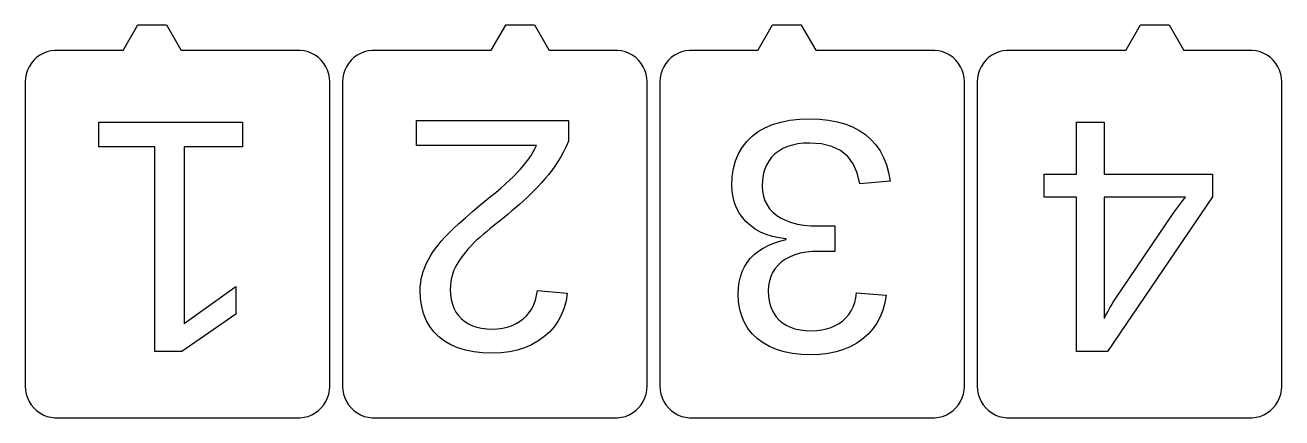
# Model space of a CAD drawing. Header units: metres. Extents: x -24 to 426, y -29 to 33.
# Drawn here: x -24.1 to 174.8, y -29.1 to 33.1 of the extents above; entities that cross this region are included whole.
import ezdxf

# ---------------------------------------------------------------- set-up
doc = ezdxf.new("R2010")
doc.units = ezdxf.units.M

msp = doc.modelspace()

# ---------------------------------------------------------------- linework, layer by layer
for p, q in [((-6.32124, 33.0945), (-8.60695, 29.1355)), ((-6.28571, 33.074), (-6.32124, 33.0945)), ((-1.71428, 33.115), (-6.28571, 33.115)), ((-6.28571, 33.115), (-6.28571, 33.074)), ((-1.71428, 33.074), (-1.71428, 33.115)), ((-1.67874, 33.0945), (-1.71428, 33.074)), ((0.60695, 29.1355), (-1.67874, 33.0945)), ((51.9087, 33.0945), (49.623, 29.1355)), ((51.9443, 33.074), (51.9087, 33.0945)), ((56.5157, 33.115), (51.9443, 33.115)), ((51.9443, 33.115), (51.9443, 33.074)), ((56.5157, 33.074), (56.5157, 33.115)), ((56.5512, 33.0945), (56.5157, 33.074)), ((58.8369, 29.1355), (56.5512, 33.0945)), ((94.1387, 33.0945), (91.853, 29.1355)), ((94.1743, 33.074), (94.1387, 33.0945)), ((98.7457, 33.115), (94.1743, 33.115)), ((94.1743, 33.115), (94.1743, 33.074)), ((98.7457, 33.074), (98.7457, 33.115)), ((98.7812, 33.0945), (98.7457, 33.074)), ((101.067, 29.1355), (98.7812, 33.0945)), ((152.369, 33.0945), (150.083, 29.1355)), ((152.404, 33.074), (152.369, 33.0945)), ((156.976, 33.115), (152.404, 33.115)), ((152.404, 33.115), (152.404, 33.074)), ((156.976, 33.074), (156.976, 33.115)), ((157.011, 33.0945), (156.976, 33.074)), ((159.297, 29.1355), (157.011, 33.0945)), ((-22.3021, 27.9676), (-22.7598, 27.5377)), ((-21.7941, 28.3366), (-22.3021, 27.9676)), ((-21.2439, 28.6391), (-21.7941, 28.3366)), ((-20.6601, 28.8703), (-21.2439, 28.6391)), ((-20.0519, 29.0264), (-20.6601, 28.8703)), ((-19.4289, 29.1051), (-20.0519, 29.0264)), ((-19.115, 29.1051), (-19.4289, 29.1051)), ((-8.57143, 29.115), (-19.115, 29.115)), ((-19.115, 29.115), (-19.115, 29.1051)), ((-8.60695, 29.1355), (-8.57143, 29.115)), ((0.57143, 29.115), (0.60695, 29.1355)), ((19.115, 29.115), (0.57143, 29.115)), ((19.115, 29.1051), (19.115, 29.115)), ((19.4289, 29.1051), (19.115, 29.1051)), ((20.0519, 29.0264), (19.4289, 29.1051)), ((20.6601, 28.8703), (20.0519, 29.0264)), ((21.2439, 28.6391), (20.6601, 28.8703)), ((21.7941, 28.3366), (21.2439, 28.6391)), ((22.3021, 27.9676), (21.7941, 28.3366)), ((22.7598, 27.5377), (22.3021, 27.9676)), ((27.9279, 27.9676), (27.4702, 27.5377)), ((28.4359, 28.3366), (27.9279, 27.9676)), ((28.9861, 28.6391), (28.4359, 28.3366)), ((29.5699, 28.8703), (28.9861, 28.6391)), ((30.1781, 29.0264), (29.5699, 28.8703)), ((30.8011, 29.1051), (30.1781, 29.0264)), ((31.115, 29.1051), (30.8011, 29.1051)), ((49.6586, 29.115), (31.115, 29.115)), ((31.115, 29.115), (31.115, 29.1051)), ((49.623, 29.1355), (49.6586, 29.115)), ((58.8014, 29.115), (58.8369, 29.1355)), ((69.345, 29.115), (58.8014, 29.115)), ((69.345, 29.1051), (69.345, 29.115)), ((69.6589, 29.1051), (69.345, 29.1051)), ((70.2819, 29.0264), (69.6589, 29.1051)), ((70.8901, 28.8703), (70.2819, 29.0264)), ((71.4739, 28.6391), (70.8901, 28.8703)), ((72.0241, 28.3366), (71.4739, 28.6391)), ((72.5321, 27.9676), (72.0241, 28.3366)), ((72.9898, 27.5377), (72.5321, 27.9676)), ((78.1579, 27.9676), (77.7001, 27.5377)), ((78.6659, 28.3366), (78.1579, 27.9676)), ((79.2161, 28.6391), (78.6659, 28.3366)), ((79.7999, 28.8703), (79.2161, 28.6391)), ((80.4081, 29.0264), (79.7999, 28.8703)), ((81.0311, 29.1051), (80.4081, 29.0264)), ((81.345, 29.1051), (81.0311, 29.1051)), ((91.8886, 29.115), (81.345, 29.115)), ((81.345, 29.115), (81.345, 29.1051)), ((91.853, 29.1355), (91.8886, 29.115)), ((101.031, 29.115), (101.067, 29.1355)), ((119.575, 29.115), (101.031, 29.115)), ((119.575, 29.1051), (119.575, 29.115)), ((119.889, 29.1051), (119.575, 29.1051)), ((120.512, 29.0264), (119.889, 29.1051)), ((121.12, 28.8703), (120.512, 29.0264)), ((121.704, 28.6391), (121.12, 28.8703)), ((122.254, 28.3366), (121.704, 28.6391)), ((122.762, 27.9676), (122.254, 28.3366)), ((123.22, 27.5377), (122.762, 27.9676)), ((128.388, 27.9676), (127.93, 27.5377)), ((128.896, 28.3366), (128.388, 27.9676)), ((129.446, 28.6391), (128.896, 28.3366)), ((130.03, 28.8703), (129.446, 28.6391)), ((130.638, 29.0264), (130.03, 28.8703)), ((131.261, 29.1051), (130.638, 29.0264)), ((131.575, 29.1051), (131.261, 29.1051)), ((150.119, 29.115), (131.575, 29.115)), ((131.575, 29.115), (131.575, 29.1051)), ((150.083, 29.1355), (150.119, 29.115)), ((159.261, 29.115), (159.297, 29.1355)), ((169.805, 29.115), (159.261, 29.115)), ((169.805, 29.1051), (169.805, 29.115)), ((170.119, 29.1051), (169.805, 29.1051)), ((170.742, 29.0264), (170.119, 29.1051)), ((171.35, 28.8703), (170.742, 29.0264)), ((171.934, 28.6391), (171.35, 28.8703)), ((172.484, 28.3366), (171.934, 28.6391)), ((172.992, 27.9676), (172.484, 28.3366)), ((173.45, 27.5377), (172.992, 27.9676)), ((-23.7639, 25.9556), (-23.9579, 25.3584)), ((-23.4965, 26.5238), (-23.7639, 25.9556)), ((-23.1601, 27.0539), (-23.4965, 26.5238)), ((-22.7598, 27.5377), (-23.1601, 27.0539)), ((23.1601, 27.0539), (22.7598, 27.5377)), ((23.4965, 26.5238), (23.1601, 27.0539)), ((23.7639, 25.9556), (23.4965, 26.5238)), ((23.9579, 25.3584), (23.7639, 25.9556)), ((26.4661, 25.9556), (26.2721, 25.3584)), ((26.7335, 26.5238), (26.4661, 25.9556)), ((27.0699, 27.0539), (26.7335, 26.5238)), ((27.4702, 27.5377), (27.0699, 27.0539)), ((73.3901, 27.0539), (72.9898, 27.5377)), ((73.7265, 26.5238), (73.3901, 27.0539)), ((73.9939, 25.9556), (73.7265, 26.5238)), ((74.1879, 25.3584), (73.9939, 25.9556)), ((76.6961, 25.9556), (76.5021, 25.3584)), ((76.9635, 26.5238), (76.6961, 25.9556)), ((77.2999, 27.0539), (76.9635, 26.5238)), ((77.7001, 27.5377), (77.2999, 27.0539)), ((123.62, 27.0539), (123.22, 27.5377)), ((123.957, 26.5238), (123.62, 27.0539)), ((124.224, 25.9556), (123.957, 26.5238)), ((124.418, 25.3584), (124.224, 25.9556)), ((126.926, 25.9556), (126.732, 25.3584)), ((127.193, 26.5238), (126.926, 25.9556)), ((127.53, 27.0539), (127.193, 26.5238)), ((127.93, 27.5377), (127.53, 27.0539)), ((173.85, 27.0539), (173.45, 27.5377)), ((174.187, 26.5238), (173.85, 27.0539)), ((174.454, 25.9556), (174.187, 26.5238)), ((174.648, 25.3584), (174.454, 25.9556)), ((-24.0756, 24.7417), (-24.115, 24.115)), ((-24.115, 24.115), (-24.115, -24.115)), ((-23.9579, 25.3584), (-24.0756, 24.7417)), ((24.0756, 24.7417), (23.9579, 25.3584)), ((24.115, 24.115), (24.0756, 24.7417)), ((24.115, -24.115), (24.115, 24.115)), ((26.1544, 24.7417), (26.115, 24.115)), ((26.115, 24.115), (26.115, -24.115)), ((26.2721, 25.3584), (26.1544, 24.7417)), ((74.3056, 24.7417), (74.1879, 25.3584)), ((74.345, 24.115), (74.3056, 24.7417)), ((74.345, -24.115), (74.345, 24.115)), ((76.3844, 24.7417), (76.345, 24.115)), ((76.345, 24.115), (76.345, -24.115)), ((76.5021, 25.3584), (76.3844, 24.7417)), ((124.536, 24.7417), (124.418, 25.3584)), ((124.575, 24.115), (124.536, 24.7417)), ((124.575, -24.115), (124.575, 24.115)), ((126.614, 24.7417), (126.575, 24.115)), ((126.575, 24.115), (126.575, -24.115)), ((126.732, 25.3584), (126.614, 24.7417)), ((174.766, 24.7417), (174.648, 25.3584)), ((174.805, 24.115), (174.766, 24.7417)), ((174.805, -24.115), (174.805, 24.115)), ((37.8484, 14.055), (37.8484, 18)), ((37.8484, 18), (61.9124, 18)), ((61.9124, 18), (61.9124, 14.725)), ((95.489, 17.7558), (96.9049, 18.037)), ((96.9049, 18.037), (98.4323, 18.2057)), ((98.4323, 18.2057), (100.071, 18.262)), ((100.071, 18.262), (101.603, 18.2112)), ((101.603, 18.2112), (103.043, 18.0589)), ((103.043, 18.0589), (104.392, 17.805)), ((-12.4536, 13.805), (-12.4536, 17.75)), ((-12.4536, 17.75), (10.3114, 17.75)), ((10.3114, 17.75), (10.3114, 13.805)), ((90.9414, 15.506), (91.9109, 16.2372)), ((91.9109, 16.2372), (92.992, 16.8559)), ((92.992, 16.8559), (94.1847, 17.3621)), ((94.1847, 17.3621), (95.489, 17.7558)), ((104.392, 17.805), (105.651, 17.4496)), ((105.651, 17.4496), (106.818, 16.9926)), ((106.818, 16.9926), (107.894, 16.4341)), ((107.894, 16.4341), (108.879, 15.774)), ((142.306, 9.50699), (142.306, 17.75)), ((142.306, 17.75), (146.689, 17.75)), ((146.689, 17.75), (146.689, 9.50699)), ((56.8074, 14.055), (37.8484, 14.055)), ((56.5662, 13.5367), (56.8074, 14.055)), ((61.9124, 14.725), (61.5246, 13.8777)), ((89.375, 13.7462), (90.0929, 14.6723)), ((90.0929, 14.6723), (90.9414, 15.506)), ((97.342, 14.1042), (96.5552, 13.8577)), ((98.1905, 14.2802), (97.342, 14.1042)), ((99.1006, 14.3858), (98.1905, 14.2802)), ((100.072, 14.421), (99.1006, 14.3858)), ((101.946, 14.2894), (100.072, 14.421)), ((103.572, 13.8948), (101.946, 14.2894)), ((108.879, 15.774), (109.764, 15.0145)), ((109.764, 15.0145), (110.54, 14.1576)), ((110.54, 14.1576), (111.207, 13.2034)), ((-3.6106, 13.805), (-12.4536, 13.805)), ((-3.6106, -18.602), (-3.6106, 13.805)), ((10.3114, 13.805), (1.05635, 13.805)), ((1.05635, 13.805), (1.05635, -14.167)), ((55.2017, 11.4054), (55.6028, 11.9469)), ((55.6028, 11.9469), (55.9639, 12.4826)), ((55.9639, 12.4826), (56.2851, 13.0125)), ((56.2851, 13.0125), (56.5662, 13.5367)), ((60.678, 12.2701), (60.2193, 11.5096)), ((61.1131, 13.0594), (60.678, 12.2701)), ((61.5246, 13.8777), (61.1131, 13.0594)), ((88.3308, 11.6164), (88.7876, 12.7275)), ((88.7876, 12.7275), (89.375, 13.7462)), ((94.034, 12.169), (93.5853, 11.5737)), ((94.5644, 12.696), (94.034, 12.169)), ((95.1663, 13.1536), (94.5644, 12.696)), ((95.8299, 13.5409), (95.1663, 13.1536)), ((96.5552, 13.8577), (95.8299, 13.5409)), ((104.951, 13.237), (103.572, 13.8948)), ((106.082, 12.3162), (104.951, 13.237)), ((106.966, 11.1322), (106.082, 12.3162)), ((111.207, 13.2034), (111.766, 12.1518)), ((111.766, 12.1518), (112.215, 11.0029)), ((53.7535, 9.739), (54.2794, 10.305)), ((54.2794, 10.305), (54.7605, 10.8581)), ((54.7605, 10.8581), (55.2017, 11.4054)), ((59.231, 10.0756), (58.7014, 9.40199)), ((59.737, 10.7782), (59.231, 10.0756)), ((60.2193, 11.5096), (59.737, 10.7782)), ((87.8086, 9.11661), (88.0044, 10.4127)), ((88.0044, 10.4127), (88.3308, 11.6164)), ((92.9325, 10.1783), (92.7286, 9.37813)), ((93.2181, 10.9101), (92.9325, 10.1783)), ((93.5853, 11.5737), (93.2181, 10.9101)), ((107.602, 9.68515), (106.966, 11.1322)), ((112.215, 11.0029), (112.555, 9.75661)), ((51.879, 7.92441), (52.5533, 8.54871)), ((52.5533, 8.54871), (53.1781, 9.15356)), ((53.1781, 9.15356), (53.7535, 9.739)), ((57.6022, 8.11946), (57.0408, 7.505)), ((58.1557, 8.75179), (57.6022, 8.11946)), ((58.7014, 9.40199), (58.1557, 8.75179)), ((87.7434, 7.728), (87.8086, 9.11661)), ((92.6062, 8.5097), (92.5654, 7.573)), ((92.7286, 9.37813), (92.6062, 8.5097)), ((107.991, 7.97499), (107.602, 9.68515)), ((112.786, 8.41299), (107.991, 7.97499)), ((112.555, 9.75661), (112.786, 8.41299)), ((137.201, 5.84599), (137.201, 9.50699)), ((137.201, 9.50699), (142.306, 9.50699)), ((146.689, 9.50699), (163.816, 9.50699)), ((163.816, 9.50699), (163.816, 5.89699)), ((49.5594, 5.93498), (50.382, 6.61755)), ((50.382, 6.61755), (51.1553, 7.28069)), ((51.1553, 7.28069), (51.879, 7.92441)), ((55.8943, 6.32974), (55.3093, 5.76892)), ((56.4715, 6.90843), (55.8943, 6.32974)), ((57.0408, 7.505), (56.4715, 6.90843)), ((87.7897, 6.75874), (87.7434, 7.728)), ((87.9287, 5.83788), (87.7897, 6.75874)), ((92.5654, 7.573), (92.612, 6.75381)), ((92.612, 6.75381), (92.7517, 5.98767)), ((92.7517, 5.98767), (92.9847, 5.27461)), ((46.7632, 3.61775), (48.0902, 4.72952)), ((48.0902, 4.72952), (49.5594, 5.93498)), ((53.5253, 4.18011), (52.9323, 3.67375)), ((54.12, 4.69753), (53.5253, 4.18011)), ((54.7164, 5.22598), (54.12, 4.69753)), ((55.3093, 5.76892), (54.7164, 5.22598)), ((88.1603, 4.96535), (87.9287, 5.83788)), ((88.4846, 4.14122), (88.1603, 4.96535)), ((88.9015, 3.36543), (88.4846, 4.14122)), ((92.9847, 5.27461), (93.3109, 4.61461)), ((93.3109, 4.61461), (93.7302, 4.00768)), ((93.7302, 4.00768), (94.2427, 3.4538)), ((142.306, 5.84599), (137.201, 5.84599)), ((142.306, -18.602), (142.306, 5.84599)), ((159.537, 5.84599), (146.689, 5.84599)), ((146.689, 5.84599), (146.689, -13.368)), ((163.816, 5.89699), (147.181, -18.602)), ((157.731, 3.42198), (159.124, 5.32997)), ((159.124, 5.32997), (159.537, 5.84599)), ((44.5356, 1.67522), (45.5783, 2.59966)), ((45.5783, 2.59966), (46.7632, 3.61775)), ((51.1629, 2.22108), (49.9986, 1.30214)), ((51.7511, 2.69424), (51.1629, 2.22108)), ((52.3408, 3.17847), (51.7511, 2.69424)), ((52.9323, 3.67375), (52.3408, 3.17847)), ((89.4111, 2.63802), (88.9015, 3.36543)), ((90.0134, 1.95898), (89.4111, 2.63802)), ((94.2427, 3.4538), (94.8484, 2.95297)), ((94.8484, 2.95297), (95.5417, 2.5123)), ((95.5417, 2.5123), (96.3178, 2.13942)), ((96.3178, 2.13942), (97.1765, 1.83435)), ((148.418, -10.299), (157.731, 3.42198)), ((42.2604, -0.53598), (42.8766, 0.10739)), ((42.8766, 0.10739), (43.635, 0.84447)), ((43.635, 0.84447), (44.5356, 1.67522)), ((48.8919, 0.3886), (48.363, -0.06808)), ((49.4371, 0.84534), (48.8919, 0.3886)), ((49.9986, 1.30214), (49.4371, 0.84534)), ((90.6985, 1.34195), (90.0134, 1.95898)), ((91.4574, 0.80061), (90.6985, 1.34195)), ((92.2899, 0.33493), (91.4574, 0.80061)), ((93.1962, -0.05502), (92.2899, 0.33493)), ((97.1765, 1.83435), (98.118, 1.59706)), ((98.118, 1.59706), (99.1421, 1.42757)), ((99.1421, 1.42757), (100.249, 1.32588)), ((100.249, 1.32588), (101.438, 1.29198)), ((101.438, 1.29198), (104.069, 1.29198)), ((104.069, 1.29198), (104.069, -2.72998)), ((40.7971, -2.3257), (41.2464, -1.72913)), ((41.2464, -1.72913), (41.7342, -1.13255)), ((41.7342, -1.13255), (42.2604, -0.53598)), ((46.4156, -1.89771), (45.9825, -2.36377)), ((46.8744, -1.43797), (46.4156, -1.89771)), ((47.3543, -0.98138), (46.8744, -1.43797)), ((47.8505, -0.52475), (47.3543, -0.98138)), ((48.363, -0.06808), (47.8505, -0.52475)), ((92.6898, -2.21765), (93.4985, -1.79565)), ((94.1762, -0.36934), (93.1962, -0.05502)), ((93.4985, -1.79565), (94.3793, -1.43105)), ((95.2299, -0.608), (94.1762, -0.36934)), ((94.3793, -1.43105), (95.3323, -1.12381)), ((96.3574, -0.77098), (95.2299, -0.608)), ((95.3323, -1.12381), (96.3574, -0.87398)), ((96.3574, -0.87398), (96.3574, -0.77098)), ((39.6799, -4.11542), (40.0139, -3.51883)), ((40.0139, -3.51883), (40.3863, -2.92226)), ((40.3863, -2.92226), (40.7971, -2.3257)), ((44.8383, -3.79991), (44.5084, -4.29131)), ((45.1939, -3.31488), (44.8383, -3.79991)), ((45.5753, -2.83617), (45.1939, -3.31488)), ((45.9825, -2.36377), (45.5753, -2.83617)), ((90.1798, -4.47745), (90.6964, -3.82797)), ((90.6964, -3.82797), (91.2887, -3.23381)), ((91.2887, -3.23381), (91.9532, -2.69704)), ((91.9532, -2.69704), (92.6898, -2.21765)), ((96.257, -3.95251), (95.6214, -4.394)), ((96.9626, -3.57896), (96.257, -3.95251)), ((97.7383, -3.27333), (96.9626, -3.57896)), ((98.584, -3.03561), (97.7383, -3.27333)), ((99.4998, -2.86581), (98.584, -3.03561)), ((100.486, -2.76393), (99.4998, -2.86581)), ((101.541, -2.72998), (100.486, -2.76393)), ((104.069, -2.72998), (101.541, -2.72998)), ((38.7325, -6.50648), (38.9103, -5.90726)), ((38.9103, -5.90726), (39.1276, -5.3091)), ((39.1276, -5.3091), (39.3844, -4.71199)), ((39.3844, -4.71199), (39.6799, -4.11542)), ((43.7053, -5.82858), (43.5181, -6.37679)), ((43.934, -5.29932), (43.7053, -5.82858)), ((44.2044, -4.78899), (43.934, -5.29932)), ((44.5084, -4.29131), (44.2044, -4.78899)), ((89.107, -6.74489), (89.3851, -5.9359)), ((89.3851, -5.9359), (89.7428, -5.18007)), ((89.7428, -5.18007), (90.1798, -4.47745)), ((94.5913, -5.44966), (94.2051, -6.05568)), ((95.0634, -4.89577), (94.5913, -5.44966)), ((95.6214, -4.394), (95.0634, -4.89577)), ((38.4361, -8.31052), (38.4954, -7.70811)), ((38.4954, -7.70811), (38.5942, -7.10677)), ((38.5942, -7.10677), (38.7325, -6.50648)), ((43.2686, -7.53001), (43.2062, -8.13504)), ((43.3725, -6.94392), (43.2686, -7.53001)), ((43.5181, -6.37679), (43.3725, -6.94392)), ((88.7891, -8.52245), (88.9083, -7.60707)), ((88.9083, -7.60707), (89.107, -6.74489)), ((93.69, -7.42409), (93.5613, -8.18648)), ((93.9046, -6.71384), (93.69, -7.42409)), ((94.2051, -6.05568), (93.9046, -6.71384)), ((1.05635, -14.167), (9.25436, -8.29799)), ((9.25436, -8.29799), (9.25436, -12.681)), ((38.4164, -8.91399), (38.4361, -8.31052)), ((38.4767, -10.2321), (38.4164, -8.91399)), ((43.2062, -8.13504), (43.1854, -8.75899)), ((43.1854, -8.75899), (43.2212, -9.58591)), ((43.2212, -9.58591), (43.3286, -10.3581)), ((56.6414, -10.4713), (56.8343, -9.7187)), ((56.8343, -9.7187), (56.9624, -8.91299)), ((56.9624, -8.91299), (61.7054, -9.351)), ((61.7054, -9.351), (61.5035, -10.5595)), ((88.7494, -9.491), (88.7891, -8.52245)), ((88.8112, -10.7476), (88.7494, -9.491)), ((93.5613, -8.18648), (93.5184, -9.00099)), ((93.5184, -9.00099), (93.5534, -9.80911)), ((93.5534, -9.80911), (93.6585, -10.5672)), ((107.38, -10.0831), (107.501, -9.29199)), ((107.501, -9.29199), (112.167, -9.653)), ((112.167, -9.653), (111.965, -10.8873)), ((38.6574, -11.4613), (38.4767, -10.2321)), ((38.9588, -12.6015), (38.6574, -11.4613)), ((43.3286, -10.3581), (43.5077, -11.0755)), ((43.5077, -11.0755), (43.7584, -11.7383)), ((43.7584, -11.7383), (44.0808, -12.3462)), ((55.6741, -12.4101), (56.0613, -11.817)), ((56.0613, -11.817), (56.3837, -11.1707)), ((56.3837, -11.1707), (56.6414, -10.4713)), ((61.1926, -11.6955), (60.7729, -12.7588)), ((61.5035, -10.5595), (61.1926, -11.6955)), ((88.9968, -11.9226), (88.8112, -10.7476)), ((89.3061, -13.0159), (88.9968, -11.9226)), ((93.6585, -10.5672), (93.8336, -11.2752)), ((93.8336, -11.2752), (94.0787, -11.9332)), ((94.0787, -11.9332), (94.3939, -12.5412)), ((106.629, -12.1408), (106.944, -11.5075)), ((106.944, -11.5075), (107.195, -10.8216)), ((107.195, -10.8216), (107.38, -10.0831)), ((111.965, -10.8873), (111.655, -12.0416)), ((147.233, -12.3257), (147.597, -11.6694)), ((147.597, -11.6694), (147.768, -11.3674)), ((147.768, -11.3674), (147.925, -11.0947)), ((147.925, -11.0947), (148.069, -10.8516)), ((148.069, -10.8516), (148.199, -10.6379)), ((148.199, -10.6379), (148.316, -10.4537)), ((148.316, -10.4537), (148.418, -10.299)), ((9.25436, -12.681), (0.66936, -18.602)), ((39.3806, -13.6528), (38.9588, -12.6015)), ((39.923, -14.6151), (39.3806, -13.6528)), ((44.0808, -12.3462), (44.4748, -12.8995)), ((44.4748, -12.8995), (44.9404, -13.398)), ((44.9404, -13.398), (45.4694, -13.8358)), ((45.4694, -13.8358), (46.0543, -14.2062)), ((53.5213, -14.2261), (54.1346, -13.8644)), ((54.1346, -13.8644), (54.7054, -13.437)), ((54.7054, -13.437), (55.2221, -12.9501)), ((55.2221, -12.9501), (55.6741, -12.4101)), ((60.2441, -13.7495), (59.6065, -14.6676)), ((60.7729, -12.7588), (60.2441, -13.7495)), ((89.7391, -14.0276), (89.3061, -13.0159)), ((94.3939, -12.5412), (94.7791, -13.0991)), ((94.7791, -13.0991), (95.2344, -13.607)), ((95.2344, -13.607), (95.7584, -14.0556)), ((104.73, -14.1423), (105.295, -13.725)), ((105.295, -13.725), (105.805, -13.2495)), ((105.805, -13.2495), (106.249, -12.7215)), ((106.249, -12.7215), (106.629, -12.1408)), ((111.235, -13.1158), (110.706, -14.1101)), ((111.655, -12.0416), (111.235, -13.1158)), ((146.689, -13.368), (146.717, -13.3021)), ((146.717, -13.3021), (146.77, -13.1931)), ((146.77, -13.1931), (146.848, -13.041)), ((146.848, -13.041), (146.951, -12.8457)), ((146.951, -12.8457), (147.233, -12.3257)), ((40.5859, -15.4885), (39.923, -14.6151)), ((41.3694, -16.273), (40.5859, -15.4885)), ((46.0543, -14.2062), (46.6951, -14.5092)), ((46.6951, -14.5092), (47.3917, -14.7449)), ((47.3917, -14.7449), (48.1441, -14.9133)), ((48.1441, -14.9133), (48.9523, -15.0143)), ((48.9523, -15.0143), (49.8164, -15.048)), ((49.8164, -15.048), (50.6425, -15.0151)), ((50.6425, -15.0151), (51.4261, -14.9165)), ((51.4261, -14.9165), (52.1671, -14.7521)), ((52.1671, -14.7521), (52.8655, -14.522)), ((52.8655, -14.522), (53.5213, -14.2261)), ((58.8599, -15.5131), (58.0043, -16.286)), ((59.6065, -14.6676), (58.8599, -15.5131)), ((90.2958, -14.9577), (89.7391, -14.0276)), ((90.9762, -15.8062), (90.2958, -14.9577)), ((91.7804, -16.573), (90.9762, -15.8062)), ((95.7584, -14.0556), (96.3503, -14.4352)), ((96.3503, -14.4352), (97.0102, -14.7458)), ((97.0102, -14.7458), (97.7381, -14.9874)), ((97.7381, -14.9874), (98.5339, -15.16)), ((98.5339, -15.16), (99.3977, -15.2635)), ((99.3977, -15.2635), (100.329, -15.298)), ((100.329, -15.298), (101.183, -15.2659)), ((101.183, -15.2659), (101.988, -15.1696)), ((101.988, -15.1696), (102.745, -15.0091)), ((102.745, -15.0091), (103.455, -14.7844)), ((103.455, -14.7844), (104.116, -14.4954)), ((104.116, -14.4954), (104.73, -14.1423)), ((109.322, -15.8587), (108.466, -16.613)), ((110.068, -15.0244), (109.322, -15.8587)), ((110.706, -14.1101), (110.068, -15.0244)), ((42.2649, -16.9604), (41.3694, -16.273)), ((43.2642, -17.5421), (42.2649, -16.9604)), ((44.3671, -18.0179), (43.2642, -17.5421)), ((56.0359, -17.5487), (54.9402, -18.0222)), ((57.0572, -16.97), (56.0359, -17.5487)), ((58.0043, -16.286), (57.0572, -16.97)), ((92.6958, -17.2471), (91.7804, -16.573)), ((93.7107, -17.8176), (92.6958, -17.2471)), ((94.8251, -18.2843), (93.7107, -17.8176)), ((106.498, -17.838), (105.402, -18.2973)), ((107.519, -17.2765), (106.498, -17.838)), ((108.466, -16.613), (107.519, -17.2765)), ((0.66936, -18.602), (-3.6106, -18.602)), ((45.5736, -18.3881), (44.3671, -18.0179)), ((46.8839, -18.6525), (45.5736, -18.3881)), ((48.2978, -18.8111), (46.8839, -18.6525)), ((49.8154, -18.864), (48.2978, -18.8111)), ((51.2079, -18.8114), (49.8154, -18.864)), ((52.5263, -18.6535), (51.2079, -18.8114)), ((53.7704, -18.3905), (52.5263, -18.6535)), ((54.9402, -18.0222), (53.7704, -18.3905)), ((96.039, -18.6473), (94.8251, -18.2843)), ((97.3523, -18.9066), (96.039, -18.6473)), ((98.7651, -19.0621), (97.3523, -18.9066)), ((100.277, -19.114), (98.7651, -19.0621)), ((101.67, -19.063), (100.277, -19.114)), ((102.988, -18.9098), (101.67, -19.063)), ((104.232, -18.6546), (102.988, -18.9098)), ((105.402, -18.2973), (104.232, -18.6546)), ((147.181, -18.602), (142.306, -18.602)), ((-24.115, -24.115), (-24.0756, -24.7417)), ((-24.0756, -24.7417), (-23.9579, -25.3584)), ((-23.9579, -25.3584), (-23.7639, -25.9556)), ((23.7639, -25.9556), (23.9579, -25.3584)), ((23.9579, -25.3584), (24.0756, -24.7417)), ((24.0756, -24.7417), (24.115, -24.115)), ((26.115, -24.115), (26.1544, -24.7417)), ((26.1544, -24.7417), (26.2721, -25.3584)), ((26.2721, -25.3584), (26.4661, -25.9556)), ((73.9939, -25.9556), (74.1879, -25.3584)), ((74.1879, -25.3584), (74.3056, -24.7417)), ((74.3056, -24.7417), (74.345, -24.115)), ((76.345, -24.115), (76.3844, -24.7417)), ((76.3844, -24.7417), (76.5021, -25.3584)), ((76.5021, -25.3584), (76.6961, -25.9556)), ((124.224, -25.9556), (124.418, -25.3584)), ((124.418, -25.3584), (124.536, -24.7417)), ((124.536, -24.7417), (124.575, -24.115)), ((126.575, -24.115), (126.614, -24.7417)), ((126.614, -24.7417), (126.732, -25.3584)), ((126.732, -25.3584), (126.926, -25.9556)), ((174.454, -25.9556), (174.648, -25.3584)), ((174.648, -25.3584), (174.766, -24.7417)), ((174.766, -24.7417), (174.805, -24.115)), ((-23.7639, -25.9556), (-23.4965, -26.5238)), ((-23.4965, -26.5238), (-23.1601, -27.0539)), ((-23.1601, -27.0539), (-22.7598, -27.5377)), ((-22.7598, -27.5377), (-22.3021, -27.9676)), ((22.3021, -27.9676), (22.7598, -27.5377)), ((22.7598, -27.5377), (23.1601, -27.0539)), ((23.1601, -27.0539), (23.4965, -26.5238)), ((23.4965, -26.5238), (23.7639, -25.9556)), ((26.4661, -25.9556), (26.7335, -26.5238)), ((26.7335, -26.5238), (27.0699, -27.0539)), ((27.0699, -27.0539), (27.4702, -27.5377)), ((27.4702, -27.5377), (27.9279, -27.9676)), ((72.5321, -27.9676), (72.9898, -27.5377)), ((72.9898, -27.5377), (73.3901, -27.0539)), ((73.3901, -27.0539), (73.7265, -26.5238)), ((73.7265, -26.5238), (73.9939, -25.9556)), ((76.6961, -25.9556), (76.9635, -26.5238)), ((76.9635, -26.5238), (77.2999, -27.0539)), ((77.2999, -27.0539), (77.7001, -27.5377)), ((77.7001, -27.5377), (78.1579, -27.9676)), ((122.762, -27.9676), (123.22, -27.5377)), ((123.22, -27.5377), (123.62, -27.0539)), ((123.62, -27.0539), (123.957, -26.5238)), ((123.957, -26.5238), (124.224, -25.9556)), ((126.926, -25.9556), (127.193, -26.5238)), ((127.193, -26.5238), (127.53, -27.0539)), ((127.53, -27.0539), (127.93, -27.5377)), ((127.93, -27.5377), (128.388, -27.9676)), ((172.992, -27.9676), (173.45, -27.5377)), ((173.45, -27.5377), (173.85, -27.0539)), ((173.85, -27.0539), (174.187, -26.5238)), ((174.187, -26.5238), (174.454, -25.9556)), ((-22.3021, -27.9676), (-21.7941, -28.3366)), ((-21.7941, -28.3366), (-21.2439, -28.6391)), ((-21.2439, -28.6391), (-20.6601, -28.8703)), ((-20.6601, -28.8703), (-20.0519, -29.0264)), ((-20.0519, -29.0264), (-19.4289, -29.1051)), ((-19.4289, -29.1051), (-19.115, -29.1051)), ((-19.115, -29.1051), (-19.115, -29.115)), ((-19.115, -29.115), (19.115, -29.115)), ((19.115, -29.1051), (19.4289, -29.1051)), ((19.115, -29.115), (19.115, -29.1051)), ((19.4289, -29.1051), (20.0519, -29.0264)), ((20.0519, -29.0264), (20.6601, -28.8703)), ((20.6601, -28.8703), (21.2439, -28.6391)), ((21.2439, -28.6391), (21.7941, -28.3366)), ((21.7941, -28.3366), (22.3021, -27.9676)), ((27.9279, -27.9676), (28.4359, -28.3366)), ((28.4359, -28.3366), (28.9861, -28.6391)), ((28.9861, -28.6391), (29.5699, -28.8703)), ((29.5699, -28.8703), (30.1781, -29.0264)), ((30.1781, -29.0264), (30.8011, -29.1051)), ((30.8011, -29.1051), (31.115, -29.1051)), ((31.115, -29.1051), (31.115, -29.115)), ((31.115, -29.115), (69.345, -29.115)), ((69.345, -29.1051), (69.6589, -29.1051)), ((69.345, -29.115), (69.345, -29.1051)), ((69.6589, -29.1051), (70.2819, -29.0264)), ((70.2819, -29.0264), (70.8901, -28.8703)), ((70.8901, -28.8703), (71.4739, -28.6391)), ((71.4739, -28.6391), (72.0241, -28.3366)), ((72.0241, -28.3366), (72.5321, -27.9676)), ((78.1579, -27.9676), (78.6659, -28.3366)), ((78.6659, -28.3366), (79.2161, -28.6391)), ((79.2161, -28.6391), (79.7999, -28.8703)), ((79.7999, -28.8703), (80.4081, -29.0264)), ((80.4081, -29.0264), (81.0311, -29.1051)), ((81.0311, -29.1051), (81.345, -29.1051)), ((81.345, -29.1051), (81.345, -29.115)), ((81.345, -29.115), (119.575, -29.115)), ((119.575, -29.1051), (119.889, -29.1051)), ((119.575, -29.115), (119.575, -29.1051)), ((119.889, -29.1051), (120.512, -29.0264)), ((120.512, -29.0264), (121.12, -28.8703)), ((121.12, -28.8703), (121.704, -28.6391)), ((121.704, -28.6391), (122.254, -28.3366)), ((122.254, -28.3366), (122.762, -27.9676)), ((128.388, -27.9676), (128.896, -28.3366)), ((128.896, -28.3366), (129.446, -28.6391)), ((129.446, -28.6391), (130.03, -28.8703)), ((130.03, -28.8703), (130.638, -29.0264)), ((130.638, -29.0264), (131.261, -29.1051)), ((131.261, -29.1051), (131.575, -29.1051)), ((131.575, -29.1051), (131.575, -29.115)), ((131.575, -29.115), (169.805, -29.115)), ((169.805, -29.1051), (170.119, -29.1051)), ((169.805, -29.115), (169.805, -29.1051)), ((170.119, -29.1051), (170.742, -29.0264)), ((170.742, -29.0264), (171.35, -28.8703)), ((171.35, -28.8703), (171.934, -28.6391)), ((171.934, -28.6391), (172.484, -28.3366)), ((172.484, -28.3366), (172.992, -27.9676))]:
    msp.add_line(p, q)

doc.saveas('drawing.dxf')
